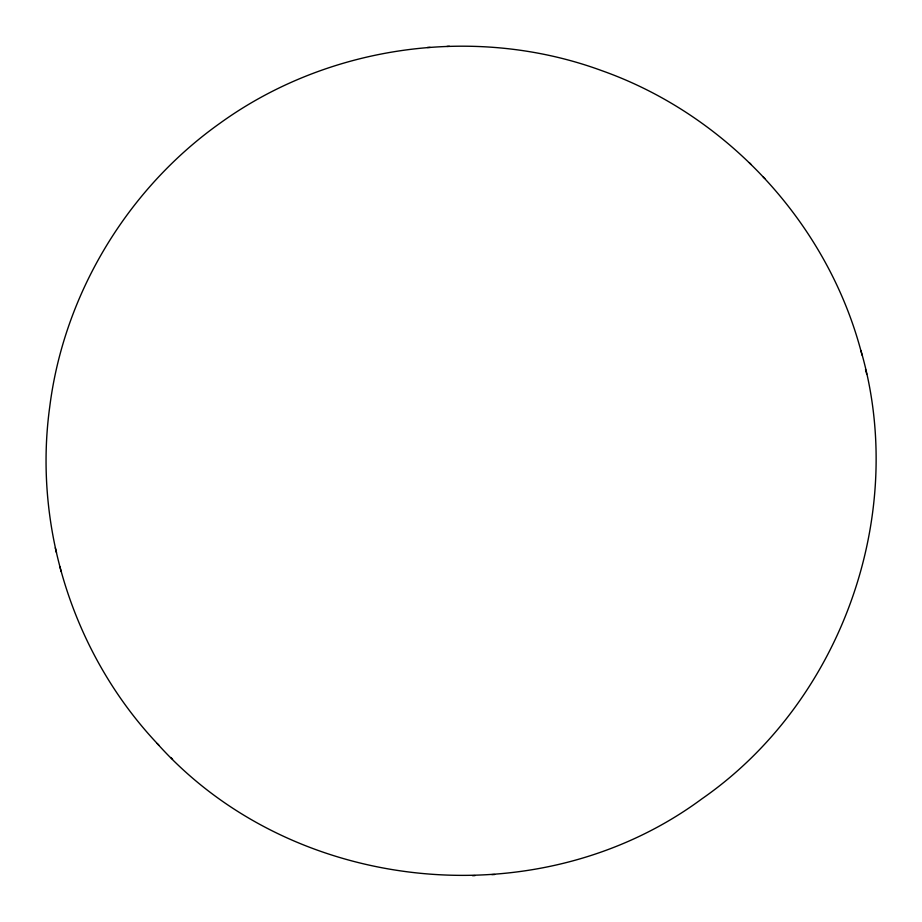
<?xml version="1.0" encoding="UTF-8"?>
<svg xmlns="http://www.w3.org/2000/svg" width="922" height="922" viewBox="0 0 922 922"><rect width="100%" height="100%" fill="white"/><g stroke="black" fill="none" stroke-linecap="round" stroke-linejoin="round"><path stroke-width="1.38" d="M862.058 355.166C828.947 225.325 728.311 115.538 602.066 70.752C476.271 24.41 328.854 44.648 220.162 123.11C127.432 188.826 63.918 294.06 49.73 406.89C32.962 528.525 74.233 656.545 159.01 745.391M157.189 743.501C292.481 894.778 538.805 919.522 701.838 798.89C841.671 701.838 908.481 513.98 860.894 350.475M427.393 47.483L430.125 47.368M491.875 874.632L494.607 874.517M446.951 46.411L449.429 46.307M472.571 875.693L475.049 875.589M762.99 176.609L764.811 178.499M749.436 162.802L751.073 164.496M170.927 757.504L172.564 759.198M865.504 369.307L866.715 374.148M55.285 547.852L56.496 552.693M59.942 566.834L61.106 571.525"/></g></svg>
